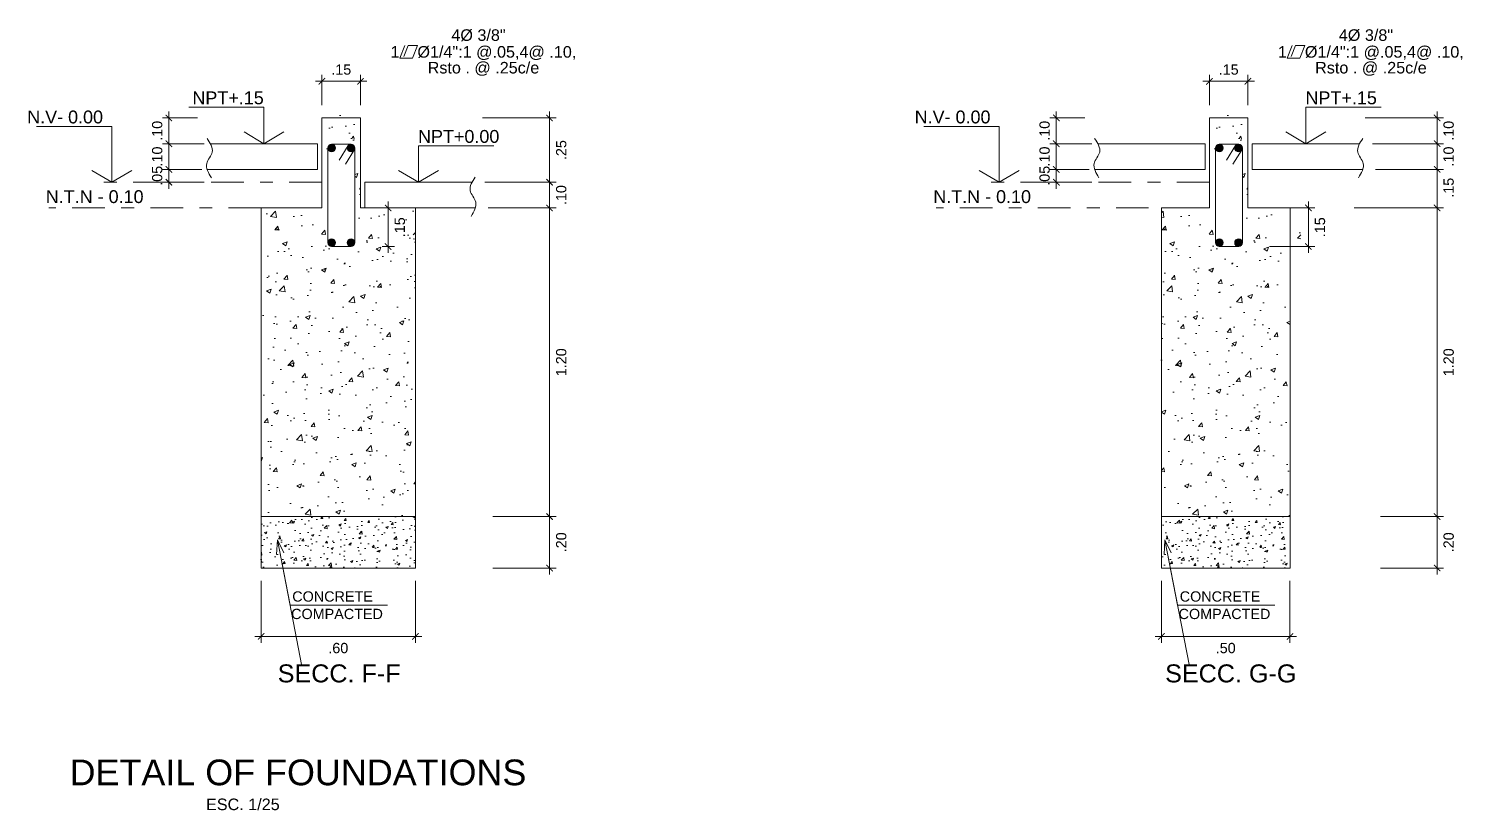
# Model space of a CAD drawing. Header units: millimetres. Extents: x -59 to 123, y 54 to 155.
# Drawn here: x 6.66 to 17.82, y 69.97 to 76.05 of the extents above; entities that cross this region are included whole.
import ezdxf

# ---------------------------------------------------------------- set-up
doc = ezdxf.new("R2010")
doc.units = ezdxf.units.MM
for name, pattern in [('ACAD_ISO02W100', [15, 12, -3]), ('CONTINUA', [0]), ('DASHDOT', [25.4, 12.7, -6.35, 0, -6.35])]:
    doc.linetypes.add(name, pattern=pattern)
doc.layers.get('0').update_dxf_attribs({"lineweight": 9})
doc.layers.get('Defpoints').update_dxf_attribs({"lineweight": 0})
for name, color, linetype, lineweight in [('.pluma1', 7, 'Continuous', 9), ('ACERO', 150, 'CONTINUA', 40), ('COTA', 4, 'Continuous', 9), ('pluma2', 4, 'Continuous', 20), ('proyecciones', 162, 'ACAD_ISO02W100', 9), ('textura', 253, 'Continuous', 0)]:
    doc.layers.add(name, color=color, linetype=linetype, lineweight=lineweight)
doc.layers.add('TEXTO', color=2, linetype='Continuous')
doc.styles.add('LUIS', font='arial.ttf')
doc.dimstyles.new('luis', dxfattribs={"dimtxt": 0.08, "dimasz": 0.05, "dimexe": 0.05, "dimexo": 0.1, "dimgap": 0.05, "dimtad": 2, "dimzin": 4, "dimdsep": 46, "dimtxsty": 'LUIS', "dimblk": 'ARCHTICK', "dimcen": 2, "dimdle": 0.05, "dimclrd": 256, "dimclre": 256, "dimclrt": 56, "dimaunit": 1, "dimadec": 0, "dimazin": 0, "dimtfac": 1, "dimtix": 1, "dimtmove": 0, "dimatfit": 3, "dimfxl": 1, "dimlwd": -1, "dimlwe": -1, "dimarcsym": 0})

# ---------------------------------------------------------------- blocks, each defined once
blk = doc.blocks.new('_ArchTick')
at = {"color": 0, "linetype": 'ByBlock', "const_width": 0.15}
blk.add_lwpolyline([(-0.5, -0.5), (0.5, 0.5)], dxfattribs=at)
blk = doc.blocks.new('*D624')
at = {"layer": 'COTA', "transparency": 16777216}
for p, q in [((8.474, 71.756), (8.474, 71.274)), ((9.674, 71.756), (9.674, 71.274)), ((8.424, 71.324), (9.724, 71.324))]:
    blk.add_line(p, q, dxfattribs=at)
at = {"layer": 'Defpoints', "color": 0, "transparency": 16777216}
for p in [(8.474, 71.856), (9.674, 71.856), (9.674, 71.324)]:
    blk.add_point(p, dxfattribs=at)
at = {"layer": 'COTA', "transparency": 16777216, "xscale": 0.05, "yscale": 0.05, "zscale": 0.05, "rotation": 180}
blk.add_blockref('_ArchTick', (8.474, 71.324), dxfattribs=at)
at = {"layer": 'COTA', "transparency": 16777216, "xscale": 0.05, "yscale": 0.05, "zscale": 0.05}
blk.add_blockref('_ArchTick', (9.674, 71.324), dxfattribs=at)
at = {"layer": 'COTA', "color": 56, "lineweight": 5, "transparency": 16777216, "insert": (9.074, 71.233), "char_height": 0.08, "attachment_point": 5, "style": 'LUIS'}
blk.add_mtext('.60', dxfattribs=at)
blk = doc.blocks.new('*D625')
at = {"layer": 'COTA', "transparency": 16777216}
for p, q in [((8.897, 75.641), (9.297, 75.641)), ((8.947, 75.456), (8.947, 75.691)), ((9.247, 75.456), (9.247, 75.691))]:
    blk.add_line(p, q, dxfattribs=at)
at = {"layer": 'Defpoints', "color": 0, "transparency": 16777216}
for p in [(9.247, 75.641), (8.947, 75.356), (9.247, 75.356)]:
    blk.add_point(p, dxfattribs=at)
at = {"layer": 'COTA', "transparency": 16777216, "xscale": 0.05, "yscale": 0.05, "zscale": 0.05, "rotation": 180}
blk.add_blockref('_ArchTick', (8.947, 75.641), dxfattribs=at)
at = {"layer": 'COTA', "transparency": 16777216, "xscale": 0.05, "yscale": 0.05, "zscale": 0.05}
blk.add_blockref('_ArchTick', (9.247, 75.641), dxfattribs=at)
at = {"layer": 'COTA', "color": 56, "lineweight": 5, "transparency": 16777216, "insert": (9.097, 75.732), "char_height": 0.08, "attachment_point": 5, "style": 'LUIS'}
blk.add_mtext('.15', dxfattribs=at)
blk = doc.blocks.new('*D626')
at = {"layer": 'COTA', "transparency": 16777216}
for p, q in [((10.315, 74.856), (10.768, 74.856)), ((10.718, 74.856), (10.718, 74.906)), ((10.718, 74.856), (10.718, 74.656)), ((10.24, 74.656), (10.768, 74.656)), ((10.718, 74.656), (10.718, 74.606))]:
    blk.add_line(p, q, dxfattribs=at)
at = {"layer": 'Defpoints', "color": 0, "transparency": 16777216}
for p in [(10.215, 74.856), (10.14, 74.656), (10.718, 74.656)]:
    blk.add_point(p, dxfattribs=at)
at = {"layer": 'COTA', "transparency": 16777216, "xscale": 0.05, "yscale": 0.05, "zscale": 0.05}
for p, rotation in [((10.718, 74.856), 270), ((10.718, 74.656), 90)]:
    blk.add_blockref('_ArchTick', p, dxfattribs=dict(at, rotation=rotation))
at = {"layer": 'COTA', "color": 56, "lineweight": 5, "transparency": 16777216, "insert": (10.809, 74.756), "char_height": 0.08, "attachment_point": 5, "rotation": 90, "style": 'LUIS'}
blk.add_mtext('.10', dxfattribs=at)
blk = doc.blocks.new('*D627')
at = {"layer": 'COTA', "transparency": 16777216}
for p, q in [((10.277, 74.656), (10.768, 74.656)), ((10.718, 74.706), (10.718, 72.206)), ((10.377, 72.256), (10.768, 72.256))]:
    blk.add_line(p, q, dxfattribs=at)
at = {"layer": 'Defpoints', "color": 0, "transparency": 16777216}
for p in [(10.177, 74.656), (10.277, 72.256), (10.718, 72.256)]:
    blk.add_point(p, dxfattribs=at)
at = {"layer": 'COTA', "transparency": 16777216, "xscale": 0.05, "yscale": 0.05, "zscale": 0.05}
for p, rotation in [((10.718, 74.656), 90), ((10.718, 72.256), 270)]:
    blk.add_blockref('_ArchTick', p, dxfattribs=dict(at, rotation=rotation))
at = {"layer": 'COTA', "color": 56, "lineweight": 5, "transparency": 16777216, "insert": (10.809, 73.456), "char_height": 0.08, "attachment_point": 5, "rotation": 90, "style": 'LUIS'}
blk.add_mtext('1.20', dxfattribs=at)
blk = doc.blocks.new('*D628')
at = {"layer": 'COTA', "transparency": 16777216}
for p, q in [((10.718, 72.306), (10.718, 71.806)), ((10.277, 72.256), (10.768, 72.256)), ((10.277, 71.856), (10.768, 71.856))]:
    blk.add_line(p, q, dxfattribs=at)
at = {"layer": 'Defpoints', "color": 0, "transparency": 16777216}
for p in [(10.177, 72.256), (10.177, 71.856), (10.718, 71.856)]:
    blk.add_point(p, dxfattribs=at)
at = {"layer": 'COTA', "transparency": 16777216, "xscale": 0.05, "yscale": 0.05, "zscale": 0.05}
for p, rotation in [((10.718, 72.256), 90), ((10.718, 71.856), 270)]:
    blk.add_blockref('_ArchTick', p, dxfattribs=dict(at, rotation=rotation))
at = {"layer": 'COTA', "color": 56, "lineweight": 5, "transparency": 16777216, "insert": (10.809, 72.056), "char_height": 0.08, "attachment_point": 5, "rotation": 90, "style": 'LUIS'}
blk.add_mtext('.20', dxfattribs=at)
blk = doc.blocks.new('*D629')
at = {"layer": 'COTA', "transparency": 16777216}
for p, q in [((9.462, 74.706), (9.462, 74.306)), ((9.506, 74.656), (9.512, 74.656)), ((9.416, 74.356), (9.512, 74.356))]:
    blk.add_line(p, q, dxfattribs=at)
at = {"layer": 'Defpoints', "color": 0, "transparency": 16777216}
for p in [(9.406, 74.656), (9.316, 74.356), (9.462, 74.356)]:
    blk.add_point(p, dxfattribs=at)
at = {"layer": 'COTA', "transparency": 16777216, "xscale": 0.05, "yscale": 0.05, "zscale": 0.05}
for p, rotation in [((9.462, 74.656), 90), ((9.462, 74.356), 270)]:
    blk.add_blockref('_ArchTick', p, dxfattribs=dict(at, rotation=rotation))
at = {"layer": 'COTA', "color": 56, "lineweight": 5, "transparency": 16777216, "insert": (9.553, 74.506), "char_height": 0.08, "attachment_point": 5, "rotation": 90, "style": 'LUIS'}
blk.add_mtext('.15', dxfattribs=at)
blk = doc.blocks.new('*D630')
at = {"layer": 'COTA', "transparency": 16777216}
for p, q in [((7.756, 74.956), (7.756, 75.006)), ((8.011, 74.956), (7.706, 74.956)), ((8.031, 74.856), (7.706, 74.856)), ((7.756, 74.956), (7.756, 74.856)), ((7.756, 74.856), (7.756, 74.806))]:
    blk.add_line(p, q, dxfattribs=at)
at = {"layer": 'Defpoints', "color": 0, "transparency": 16777216}
for p in [(7.756, 74.856), (8.111, 74.956), (8.131, 74.856)]:
    blk.add_point(p, dxfattribs=at)
at = {"layer": 'COTA', "transparency": 16777216, "xscale": 0.05, "yscale": 0.05, "zscale": 0.05}
for p, rotation in [((7.756, 74.956), 270), ((7.756, 74.856), 90)]:
    blk.add_blockref('_ArchTick', p, dxfattribs=dict(at, rotation=rotation))
at = {"layer": 'COTA', "color": 56, "lineweight": 5, "transparency": 16777216, "insert": (7.665, 74.906), "char_height": 0.08, "attachment_point": 5, "rotation": 90, "style": 'LUIS'}
blk.add_mtext('.05', dxfattribs=at)
blk = doc.blocks.new('*D631')
at = {"layer": 'COTA', "transparency": 16777216}
for p, q in [((10.196, 75.356), (10.768, 75.356)), ((10.718, 74.806), (10.718, 75.406)), ((10.215, 74.856), (10.768, 74.856))]:
    blk.add_line(p, q, dxfattribs=at)
at = {"layer": 'Defpoints', "color": 0, "transparency": 16777216}
for p in [(10.096, 75.356), (10.718, 75.356), (10.115, 74.856)]:
    blk.add_point(p, dxfattribs=at)
at = {"layer": 'COTA', "transparency": 16777216, "xscale": 0.05, "yscale": 0.05, "zscale": 0.05}
for p, rotation in [((10.718, 75.356), 90), ((10.718, 74.856), 270)]:
    blk.add_blockref('_ArchTick', p, dxfattribs=dict(at, rotation=rotation))
at = {"layer": 'COTA', "color": 56, "lineweight": 5, "transparency": 16777216, "insert": (10.809, 75.106), "char_height": 0.08, "attachment_point": 5, "rotation": 90, "style": 'LUIS'}
blk.add_mtext('.25', dxfattribs=at)
blk = doc.blocks.new('*D632')
at = {"layer": 'COTA', "transparency": 16777216}
for p, q in [((7.756, 75.156), (7.756, 75.206)), ((8.031, 75.156), (7.706, 75.156)), ((7.756, 74.956), (7.756, 75.156)), ((8.011, 74.956), (7.706, 74.956)), ((7.756, 74.956), (7.756, 74.906))]:
    blk.add_line(p, q, dxfattribs=at)
at = {"layer": 'Defpoints', "color": 0, "transparency": 16777216}
for p in [(7.756, 75.156), (8.131, 75.156), (8.111, 74.956)]:
    blk.add_point(p, dxfattribs=at)
at = {"layer": 'COTA', "transparency": 16777216, "xscale": 0.05, "yscale": 0.05, "zscale": 0.05}
for p, rotation in [((7.756, 75.156), 270), ((7.756, 74.956), 90)]:
    blk.add_blockref('_ArchTick', p, dxfattribs=dict(at, rotation=rotation))
at = {"layer": 'COTA', "color": 56, "lineweight": 5, "transparency": 16777216, "insert": (7.665, 75.056), "char_height": 0.08, "attachment_point": 5, "rotation": 90, "style": 'LUIS'}
blk.add_mtext('.10', dxfattribs=at)
blk = doc.blocks.new('*D633')
at = {"layer": 'COTA', "transparency": 16777216}
for p, q in [((7.978, 75.356), (7.706, 75.356)), ((7.756, 75.356), (7.756, 75.406)), ((7.756, 75.356), (7.756, 75.156)), ((8.031, 75.156), (7.706, 75.156)), ((7.756, 75.156), (7.756, 75.106))]:
    blk.add_line(p, q, dxfattribs=at)
at = {"layer": 'Defpoints', "color": 0, "transparency": 16777216}
for p in [(8.078, 75.356), (7.756, 75.156), (8.131, 75.156)]:
    blk.add_point(p, dxfattribs=at)
at = {"layer": 'COTA', "transparency": 16777216, "xscale": 0.05, "yscale": 0.05, "zscale": 0.05}
for p, rotation in [((7.756, 75.356), 270), ((7.756, 75.156), 90)]:
    blk.add_blockref('_ArchTick', p, dxfattribs=dict(at, rotation=rotation))
at = {"layer": 'COTA', "color": 56, "lineweight": 5, "transparency": 16777216, "insert": (7.665, 75.256), "char_height": 0.08, "attachment_point": 5, "rotation": 90, "style": 'LUIS'}
blk.add_mtext('.10', dxfattribs=at)
blk = doc.blocks.new('*D634')
at = {"layer": 'COTA', "transparency": 16777216}
for p, q in [((15.479, 71.756), (15.479, 71.274)), ((16.479, 71.756), (16.479, 71.274)), ((15.429, 71.324), (16.529, 71.324))]:
    blk.add_line(p, q, dxfattribs=at)
at = {"layer": 'Defpoints', "color": 0, "transparency": 16777216}
for p in [(15.479, 71.856), (16.479, 71.856), (16.479, 71.324)]:
    blk.add_point(p, dxfattribs=at)
at = {"layer": 'COTA', "transparency": 16777216, "xscale": 0.05, "yscale": 0.05, "zscale": 0.05, "rotation": 180}
blk.add_blockref('_ArchTick', (15.479, 71.324), dxfattribs=at)
at = {"layer": 'COTA', "transparency": 16777216, "xscale": 0.05, "yscale": 0.05, "zscale": 0.05}
blk.add_blockref('_ArchTick', (16.479, 71.324), dxfattribs=at)
at = {"layer": 'COTA', "color": 56, "lineweight": 5, "transparency": 16777216, "insert": (15.979, 71.233), "char_height": 0.08, "attachment_point": 5, "style": 'LUIS'}
blk.add_mtext('.50', dxfattribs=at)
blk = doc.blocks.new('*D635')
at = {"layer": 'COTA', "transparency": 16777216}
for p, q in [((15.802, 75.641), (16.202, 75.641)), ((15.852, 75.456), (15.852, 75.691)), ((16.152, 75.456), (16.152, 75.691))]:
    blk.add_line(p, q, dxfattribs=at)
at = {"layer": 'Defpoints', "color": 0, "transparency": 16777216}
for p in [(16.152, 75.641), (15.852, 75.356), (16.152, 75.356)]:
    blk.add_point(p, dxfattribs=at)
at = {"layer": 'COTA', "transparency": 16777216, "xscale": 0.05, "yscale": 0.05, "zscale": 0.05, "rotation": 180}
blk.add_blockref('_ArchTick', (15.852, 75.641), dxfattribs=at)
at = {"layer": 'COTA', "transparency": 16777216, "xscale": 0.05, "yscale": 0.05, "zscale": 0.05}
blk.add_blockref('_ArchTick', (16.152, 75.641), dxfattribs=at)
at = {"layer": 'COTA', "color": 56, "lineweight": 5, "transparency": 16777216, "insert": (16.002, 75.732), "char_height": 0.08, "attachment_point": 5, "style": 'LUIS'}
blk.add_mtext('.15', dxfattribs=at)
blk = doc.blocks.new('*D636')
at = {"layer": 'COTA', "transparency": 16777216}
for p, q in [((17.624, 74.606), (17.624, 75.006)), ((17.245, 74.956), (17.674, 74.956)), ((16.979, 74.656), (17.674, 74.656))]:
    blk.add_line(p, q, dxfattribs=at)
at = {"layer": 'Defpoints', "color": 0, "transparency": 16777216}
for p in [(17.145, 74.956), (17.624, 74.956), (16.879, 74.656)]:
    blk.add_point(p, dxfattribs=at)
at = {"layer": 'COTA', "transparency": 16777216, "xscale": 0.05, "yscale": 0.05, "zscale": 0.05}
for p, rotation in [((17.624, 74.956), 90), ((17.624, 74.656), 270)]:
    blk.add_blockref('_ArchTick', p, dxfattribs=dict(at, rotation=rotation))
at = {"layer": 'COTA', "color": 56, "lineweight": 5, "transparency": 16777216, "insert": (17.714, 74.813), "char_height": 0.08, "attachment_point": 5, "rotation": 90, "style": 'LUIS'}
blk.add_mtext('.15', dxfattribs=at)
blk = doc.blocks.new('*D637')
at = {"layer": 'COTA', "transparency": 16777216}
for p, q in [((17.624, 75.156), (17.624, 75.206)), ((17.221, 75.156), (17.674, 75.156)), ((17.624, 75.156), (17.624, 74.956)), ((17.145, 74.956), (17.674, 74.956)), ((17.624, 74.956), (17.624, 74.906))]:
    blk.add_line(p, q, dxfattribs=at)
at = {"layer": 'Defpoints', "color": 0, "transparency": 16777216}
for p in [(17.121, 75.156), (17.045, 74.956), (17.624, 74.956)]:
    blk.add_point(p, dxfattribs=at)
at = {"layer": 'COTA', "transparency": 16777216, "xscale": 0.05, "yscale": 0.05, "zscale": 0.05}
for p, rotation in [((17.624, 75.156), 270), ((17.624, 74.956), 90)]:
    blk.add_blockref('_ArchTick', p, dxfattribs=dict(at, rotation=rotation))
at = {"layer": 'COTA', "color": 56, "lineweight": 5, "transparency": 16777216, "insert": (17.714, 75.056), "char_height": 0.08, "attachment_point": 5, "rotation": 90, "style": 'LUIS'}
blk.add_mtext('.10', dxfattribs=at)
blk = doc.blocks.new('*D638')
at = {"layer": 'COTA', "transparency": 16777216}
for p, q in [((17.183, 74.656), (17.674, 74.656)), ((17.624, 74.706), (17.624, 72.206)), ((17.283, 72.256), (17.674, 72.256))]:
    blk.add_line(p, q, dxfattribs=at)
at = {"layer": 'Defpoints', "color": 0, "transparency": 16777216}
for p in [(17.083, 74.656), (17.183, 72.256), (17.624, 72.256)]:
    blk.add_point(p, dxfattribs=at)
at = {"layer": 'COTA', "transparency": 16777216, "xscale": 0.05, "yscale": 0.05, "zscale": 0.05}
for p, rotation in [((17.624, 74.656), 90), ((17.624, 72.256), 270)]:
    blk.add_blockref('_ArchTick', p, dxfattribs=dict(at, rotation=rotation))
at = {"layer": 'COTA', "color": 56, "lineweight": 5, "transparency": 16777216, "insert": (17.714, 73.456), "char_height": 0.08, "attachment_point": 5, "rotation": 90, "style": 'LUIS'}
blk.add_mtext('1.20', dxfattribs=at)
blk = doc.blocks.new('*D639')
at = {"layer": 'COTA', "transparency": 16777216}
for p, q in [((17.624, 72.306), (17.624, 71.806)), ((17.183, 72.256), (17.674, 72.256)), ((17.183, 71.856), (17.674, 71.856))]:
    blk.add_line(p, q, dxfattribs=at)
at = {"layer": 'Defpoints', "color": 0, "transparency": 16777216}
for p in [(17.083, 72.256), (17.083, 71.856), (17.624, 71.856)]:
    blk.add_point(p, dxfattribs=at)
at = {"layer": 'COTA', "transparency": 16777216, "xscale": 0.05, "yscale": 0.05, "zscale": 0.05}
for p, rotation in [((17.624, 72.256), 90), ((17.624, 71.856), 270)]:
    blk.add_blockref('_ArchTick', p, dxfattribs=dict(at, rotation=rotation))
at = {"layer": 'COTA', "color": 56, "lineweight": 5, "transparency": 16777216, "insert": (17.714, 72.056), "char_height": 0.08, "attachment_point": 5, "rotation": 90, "style": 'LUIS'}
blk.add_mtext('.20', dxfattribs=at)
blk = doc.blocks.new('*D640')
at = {"layer": 'COTA', "transparency": 16777216}
for p, q in [((16.411, 74.656), (16.672, 74.656)), ((16.622, 74.706), (16.622, 74.306)), ((16.321, 74.356), (16.672, 74.356))]:
    blk.add_line(p, q, dxfattribs=at)
at = {"layer": 'Defpoints', "color": 0, "transparency": 16777216}
for p in [(16.311, 74.656), (16.221, 74.356), (16.622, 74.356)]:
    blk.add_point(p, dxfattribs=at)
at = {"layer": 'COTA', "transparency": 16777216, "xscale": 0.05, "yscale": 0.05, "zscale": 0.05}
for p, rotation in [((16.622, 74.656), 90), ((16.622, 74.356), 270)]:
    blk.add_blockref('_ArchTick', p, dxfattribs=dict(at, rotation=rotation))
at = {"layer": 'COTA', "color": 56, "lineweight": 5, "transparency": 16777216, "insert": (16.713, 74.506), "char_height": 0.08, "attachment_point": 5, "rotation": 90, "style": 'LUIS'}
blk.add_mtext('.15', dxfattribs=at)
blk = doc.blocks.new('*D641')
at = {"layer": 'COTA', "transparency": 16777216}
for p, q in [((14.661, 74.956), (14.661, 75.006)), ((14.916, 74.956), (14.611, 74.956)), ((14.937, 74.856), (14.611, 74.856)), ((14.661, 74.956), (14.661, 74.856)), ((14.661, 74.856), (14.661, 74.806))]:
    blk.add_line(p, q, dxfattribs=at)
at = {"layer": 'Defpoints', "color": 0, "transparency": 16777216}
for p in [(14.661, 74.856), (15.016, 74.956), (15.037, 74.856)]:
    blk.add_point(p, dxfattribs=at)
at = {"layer": 'COTA', "transparency": 16777216, "xscale": 0.05, "yscale": 0.05, "zscale": 0.05}
for p, rotation in [((14.661, 74.956), 270), ((14.661, 74.856), 90)]:
    blk.add_blockref('_ArchTick', p, dxfattribs=dict(at, rotation=rotation))
at = {"layer": 'COTA', "color": 56, "lineweight": 5, "transparency": 16777216, "insert": (14.57, 74.906), "char_height": 0.08, "attachment_point": 5, "rotation": 90, "style": 'LUIS'}
blk.add_mtext('.05', dxfattribs=at)
blk = doc.blocks.new('*D642')
at = {"layer": 'COTA', "transparency": 16777216}
for p, q in [((17.063, 75.356), (17.674, 75.356)), ((17.624, 75.356), (17.624, 75.406)), ((17.624, 75.156), (17.624, 75.356)), ((17.121, 75.156), (17.674, 75.156)), ((17.624, 75.156), (17.624, 75.106))]:
    blk.add_line(p, q, dxfattribs=at)
at = {"layer": 'Defpoints', "color": 0, "transparency": 16777216}
for p in [(16.963, 75.356), (17.624, 75.356), (17.021, 75.156)]:
    blk.add_point(p, dxfattribs=at)
at = {"layer": 'COTA', "transparency": 16777216, "xscale": 0.05, "yscale": 0.05, "zscale": 0.05}
for p, rotation in [((17.624, 75.356), 270), ((17.624, 75.156), 90)]:
    blk.add_blockref('_ArchTick', p, dxfattribs=dict(at, rotation=rotation))
at = {"layer": 'COTA', "color": 56, "lineweight": 5, "transparency": 16777216, "insert": (17.714, 75.256), "char_height": 0.08, "attachment_point": 5, "rotation": 90, "style": 'LUIS'}
blk.add_mtext('.10', dxfattribs=at)
blk = doc.blocks.new('*D643')
at = {"layer": 'COTA', "transparency": 16777216}
for p, q in [((14.661, 75.156), (14.661, 75.206)), ((14.937, 75.156), (14.611, 75.156)), ((14.661, 74.956), (14.661, 75.156)), ((14.916, 74.956), (14.611, 74.956)), ((14.661, 74.956), (14.661, 74.906))]:
    blk.add_line(p, q, dxfattribs=at)
at = {"layer": 'Defpoints', "color": 0, "transparency": 16777216}
for p in [(14.661, 75.156), (15.037, 75.156), (15.016, 74.956)]:
    blk.add_point(p, dxfattribs=at)
at = {"layer": 'COTA', "transparency": 16777216, "xscale": 0.05, "yscale": 0.05, "zscale": 0.05}
for p, rotation in [((14.661, 75.156), 270), ((14.661, 74.956), 90)]:
    blk.add_blockref('_ArchTick', p, dxfattribs=dict(at, rotation=rotation))
at = {"layer": 'COTA', "color": 56, "lineweight": 5, "transparency": 16777216, "insert": (14.57, 75.056), "char_height": 0.08, "attachment_point": 5, "rotation": 90, "style": 'LUIS'}
blk.add_mtext('.10', dxfattribs=at)
blk = doc.blocks.new('*D644')
at = {"layer": 'COTA', "transparency": 16777216}
for p, q in [((14.883, 75.356), (14.611, 75.356)), ((14.661, 75.356), (14.661, 75.406)), ((14.661, 75.356), (14.661, 75.156)), ((14.937, 75.156), (14.611, 75.156)), ((14.661, 75.156), (14.661, 75.106))]:
    blk.add_line(p, q, dxfattribs=at)
at = {"layer": 'Defpoints', "color": 0, "transparency": 16777216}
for p in [(14.983, 75.356), (14.661, 75.156), (15.037, 75.156)]:
    blk.add_point(p, dxfattribs=at)
at = {"layer": 'COTA', "transparency": 16777216, "xscale": 0.05, "yscale": 0.05, "zscale": 0.05}
for p, rotation in [((14.661, 75.356), 270), ((14.661, 75.156), 90)]:
    blk.add_blockref('_ArchTick', p, dxfattribs=dict(at, rotation=rotation))
at = {"layer": 'COTA', "color": 56, "lineweight": 5, "transparency": 16777216, "insert": (14.57, 75.256), "char_height": 0.08, "attachment_point": 5, "rotation": 90, "style": 'LUIS'}
blk.add_mtext('.10', dxfattribs=at)

msp = doc.modelspace()

# ---------------------------------------------------------------- hatches: boundary and pattern name
at = {"layer": 'ACERO', "lineweight": 5}
for points in [[(9.0231, 75.1523, 1), (9.0231, 75.0923, 1)], [(9.0231, 75.1523, 1), (9.0231, 75.0923, 1)], [(9.0231, 75.1523, 1), (9.0231, 75.0923, 1)], [(9.1732, 75.1523, -1), (9.1732, 75.0923, -1)], [(9.1732, 75.1523, -1), (9.1732, 75.0923, -1)], [(9.1732, 75.1523, -1), (9.1732, 75.0923, -1)], [(15.9285, 75.1523, 1), (15.9285, 75.0923, 1)], [(15.9285, 75.1523, 1), (15.9285, 75.0923, 1)], [(15.9285, 75.1523, 1), (15.9285, 75.0923, 1)], [(16.0787, 75.1523, -1), (16.0787, 75.0923, -1)], [(16.0787, 75.1523, -1), (16.0787, 75.0923, -1)], [(16.0787, 75.1523, -1), (16.0787, 75.0923, -1)], [(9.0231, 74.3558, -1), (9.0231, 74.4158, -1)], [(9.0231, 74.3558, -1), (9.0231, 74.4158, -1)], [(9.0231, 74.3558, -1), (9.0231, 74.4158, -1)], [(9.1732, 74.3558, 1), (9.1732, 74.4158, 1)], [(9.1732, 74.3558, 1), (9.1732, 74.4158, 1)], [(9.1732, 74.3558, 1), (9.1732, 74.4158, 1)], [(15.9285, 74.3558, -1), (15.9285, 74.4158, -1)], [(15.9285, 74.3558, -1), (15.9285, 74.4158, -1)], [(15.9285, 74.3558, -1), (15.9285, 74.4158, -1)], [(16.0787, 74.3558, 1), (16.0787, 74.4158, 1)], [(16.0787, 74.3558, 1), (16.0787, 74.4158, 1)], [(16.0787, 74.3558, 1), (16.0787, 74.4158, 1)]]:
    msp.add_hatch(color=256, dxfattribs=at).paths.add_polyline_path(points)
at = {"layer": 'textura', "linetype": 'Continuous', "lineweight": 5, "ltscale": 0.6}
h = msp.add_hatch(dxfattribs=at)
h.set_pattern_fill('AR-CONC', color=256, scale=0.002, style=0)
h.set_pattern_definition([(50, (8.27395, 72.25585), (0.36437, -0.031878), [0.0381, -0.4191]), (355, (8.27395, 72.25585), (-0.070486, 0.382113), [0.03048, -0.33528]), (100.451, (8.3043, 72.2532), (0.293885, 0.350233), [0.03238, -0.35618]), (46.184, (8.27395, 72.35745), (0.54216, -0.084085), [0.05715, -0.62865]), (96.636, (8.31913, 72.35044), (0.47481, 0.49485), [0.04857, -0.53427]), (351.184, (8.27395, 72.35745), (0.47481, 0.49485), [0.04572, -0.50292]), (21, (8.32475, 72.33205), (0.30323, -0.20453), [0.0381, -0.4191]), (326, (8.32475, 72.33205), (0.123604, 0.368376), [0.03048, -0.33528]), (71.451, (8.35002, 72.315), (0.426833, 0.163846), [0.03238, -0.35618]), (37.5, (8.27395, 72.25585), (0.006177, 0.16911), [0, -0.331216, 0, -0.34036, 0, -0.33655]), (7.5, (8.27395, 72.25585), (0.133639, 0.200361), [0, -0.194056, 0, -0.323596, 0, -0.12827]), (327.5, (8.16067, 72.25585), (0.271181, -0.0114575), [0, -0.127, 0, -0.39624, 0, -0.52578]), (317.5, (8.10987, 72.25585), (0.296258, 0.050853), [0, -0.1651, 0, -0.263144, 0, -0.37338])])
h.paths.add_polyline_path([(9.674, 74.6558), (9.2467, 74.6558), (9.2467, 75.4058), (8.9467, 75.4058), (8.9467, 74.6558), (8.474, 74.6558), (8.474, 72.2558), (9.674, 72.2558)])
edge = h.paths.add_edge_path(flags=16)
edge.add_line((9.1717, 74.3558), (9.0245, 74.3558))
edge.add_arc((9.0231, 74.3858), 0.03, 180, 272.77319, ccw=False)
edge.add_line((8.9931, 74.3858), (8.9931, 75.1723))
edge.add_arc((9.0231, 75.1723), 0.03, 87.22681, 180, ccw=False)
edge.add_line((9.0245, 75.2022), (9.1717, 75.2022))
edge.add_arc((9.1732, 75.1723), 0.03, 0, 92.77319, ccw=False)
edge.add_line((9.2032, 75.1723), (9.2032, 74.3858))
edge.add_arc((9.1732, 74.3858), 0.03, -92.77319, 0, ccw=False)
h.paths.add_polyline_path([(9.6319, 74.4155), (9.6319, 74.5962), (9.6571, 74.5962), (9.6571, 74.4155)], flags=16)
h = msp.add_hatch(dxfattribs=at)
h.set_pattern_fill('AR-CONC', color=256, scale=0.002, style=0)
h.set_pattern_definition([(50, (15.1794, 72.25585), (0.36437, -0.031878), [0.0381, -0.4191]), (355, (15.1794, 72.25585), (-0.070486, 0.382113), [0.03048, -0.33528]), (100.451, (15.20977, 72.2532), (0.293885, 0.350233), [0.03238, -0.35618]), (46.184, (15.1794, 72.35745), (0.54216, -0.084085), [0.05715, -0.62865]), (96.636, (15.2246, 72.35044), (0.47481, 0.49485), [0.04857, -0.53427]), (351.184, (15.1794, 72.35745), (0.47481, 0.49485), [0.04572, -0.50292]), (21, (15.2302, 72.33205), (0.30323, -0.20453), [0.0381, -0.4191]), (326, (15.2302, 72.33205), (0.123604, 0.368376), [0.03048, -0.33528]), (71.451, (15.25547, 72.315), (0.426833, 0.163846), [0.03238, -0.35618]), (37.5, (15.1794, 72.25585), (0.006177, 0.16911), [0, -0.331216, 0, -0.34036, 0, -0.33655]), (7.5, (15.1794, 72.25585), (0.133639, 0.200361), [0, -0.194056, 0, -0.323596, 0, -0.12827]), (327.5, (15.06612, 72.25585), (0.271181, -0.0114575), [0, -0.127, 0, -0.39624, 0, -0.52578]), (317.5, (15.01532, 72.25585), (0.296258, 0.050853), [0, -0.1651, 0, -0.263144, 0, -0.37338])])
h.paths.add_polyline_path([(16.4794, 74.6558), (16.1521, 74.6558), (16.1521, 75.4058), (15.8521, 75.4058), (15.8521, 74.6558), (15.4794, 74.6558), (15.4794, 72.2558), (16.4794, 72.2558)])
edge = h.paths.add_edge_path(flags=16)
edge.add_line((16.0772, 74.3558), (15.93, 74.3558))
edge.add_arc((15.9285, 74.3858), 0.03, 180, 272.77319, ccw=False)
edge.add_line((15.8985, 74.3858), (15.8985, 75.1723))
edge.add_arc((15.9285, 75.1723), 0.03, 87.22681, 180, ccw=False)
edge.add_line((15.93, 75.2022), (16.0772, 75.2022))
edge.add_arc((16.0787, 75.1723), 0.03, 0, 92.77319, ccw=False)
edge.add_line((16.1087, 75.1723), (16.1087, 74.3858))
edge.add_arc((16.0787, 74.3858), 0.03, -92.77319, 0, ccw=False)
h.paths.add_polyline_path([(16.5374, 74.4155), (16.5374, 74.5962), (16.5626, 74.5962), (16.5626, 74.4155)])
at = {"layer": 'textura', "linetype": 'Continuous', "lineweight": 5, "ltscale": 0.01}
h = msp.add_hatch(dxfattribs=at)
h.set_pattern_fill('AR-CONC', color=256, scale=0.001, style=0)
h.set_pattern_definition([(50, (27.10523, 85.50257), (0.1821847, -0.0159391), [0.01905, -0.20955]), (355, (27.10523, 85.50257), (-0.0352428, 0.1910566), [0.01524, -0.16764]), (100.451, (27.1204, 85.50124), (0.1469425, 0.1751167), [0.01619, -0.17809]), (46.1842, (27.10523, 85.55337), (0.271079, -0.0420423), [0.028575, -0.314325]), (96.6356, (27.12782, 85.54987), (0.2374042, 0.2474256), [0.024285, -0.267135]), (351.184, (27.10523, 85.55337), (0.2374046, 0.247425), [0.02286, -0.25146]), (21, (27.13063, 85.54067), (0.1516149, -0.1022655), [0.01905, -0.20955]), (326, (27.13063, 85.54067), (0.061802, 0.184188), [0.01524, -0.16764]), (71.4514, (27.14326, 85.53215), (0.2134165, 0.0819229), [0.01619, -0.17809]), (37.5, (27.105226, 85.50257), (0.0030886, 0.08455504), [0, -0.165608, 0, -0.17018, 0, -0.168275]), (7.5, (27.10523, 85.50257), (0.06681966, 0.10018057), [0, -0.097028, 0, -0.161798, 0, -0.064135]), (327.5, (27.048584, 85.50257), (0.1355906, -0.00572874), [0, -0.0635, 0, -0.19812, 0, -0.26289]), (317.5, (27.02318, 85.50257), (0.1481292, 0.0254265), [0, -0.08255, 0, -0.131572, 0, -0.18669])])
h.paths.add_polyline_path([(9.674, 71.8558), (9.674, 72.2558), (8.374, 72.2558), (8.474, 72.2558), (8.474, 71.8558)])
h = msp.add_hatch(dxfattribs=at)
h.set_pattern_fill('AR-CONC', color=256, scale=0.001, style=0)
h.set_pattern_definition([(50, (34.01068, 85.50257), (0.1821847, -0.0159391), [0.01905, -0.20955]), (355, (34.01068, 85.50257), (-0.0352428, 0.1910566), [0.01524, -0.16764]), (100.451, (34.02586, 85.50124), (0.1469425, 0.1751167), [0.01619, -0.17809]), (46.1842, (34.01068, 85.55337), (0.271079, -0.0420423), [0.028575, -0.314325]), (96.6356, (34.03327, 85.54987), (0.2374042, 0.2474256), [0.024285, -0.267135]), (351.184, (34.01068, 85.55337), (0.2374046, 0.247425), [0.02286, -0.25146]), (21, (34.03608, 85.54067), (0.1516149, -0.1022655), [0.01905, -0.20955]), (326, (34.03608, 85.54067), (0.061802, 0.184188), [0.01524, -0.16764]), (71.4514, (34.04871, 85.53215), (0.2134165, 0.0819229), [0.01619, -0.17809]), (37.5, (34.01068, 85.50257), (0.0030886, 0.08455504), [0, -0.165608, 0, -0.17018, 0, -0.168275]), (7.5, (34.01068, 85.50257), (0.06681966, 0.10018057), [0, -0.097028, 0, -0.161798, 0, -0.064135]), (327.5, (33.954036, 85.50257), (0.1355906, -0.00572874), [0, -0.0635, 0, -0.19812, 0, -0.26289]), (317.5, (33.92864, 85.50257), (0.1481292, 0.0254265), [0, -0.08255, 0, -0.131572, 0, -0.18669])])
h.paths.add_polyline_path([(16.4794, 71.8558), (16.4794, 72.2558), (15.2794, 72.2558), (15.4794, 72.2558), (15.4794, 71.8558)])

# ---------------------------------------------------------------- linework, layer by layer
at = {"layer": '.pluma1', "lineweight": 5}
for points in [[(7.9102, 75.4388), (8.4957, 75.4388), (8.4957, 75.1558)], [(17.1886, 75.4388), (16.6031, 75.4388), (16.6031, 75.1558)], [(6.7255, 75.2902), (7.311, 75.2902), (7.311, 74.8558)], [(8.4957, 75.1558), (8.3403, 75.2473)], [(8.4957, 75.1558), (8.6511, 75.2473)], [(13.631, 75.2902), (14.2164, 75.2902), (14.2164, 74.8558)], [(16.6031, 75.1558), (16.4477, 75.2473)], [(16.6031, 75.1558), (16.7585, 75.2473)], [(10.2831, 75.1388), (9.6977, 75.1388), (9.6977, 74.8558)], [(7.311, 74.8558), (7.1556, 74.9473)], [(7.311, 74.8558), (7.4664, 74.9473)], [(9.6977, 74.8558), (9.5423, 74.9473)], [(9.6977, 74.8558), (9.8531, 74.9473)], [(14.2164, 74.8558), (14.0611, 74.9473)], [(14.2164, 74.8558), (14.3718, 74.9473)]]:
    msp.add_lwpolyline(points, dxfattribs=at)
at = {"layer": 'ACERO', "lineweight": 5}
for p, q in [((9.1505, 75.1412), (9.0804, 75.0275)), ((9.2007, 75.1102), (9.1302, 74.9959)), ((16.0559, 75.1412), (15.9859, 75.0275)), ((16.1062, 75.1102), (16.0357, 74.9959))]:
    msp.add_line(p, q, dxfattribs=at)
for points in [[(8.9931, 74.3858), (8.9931, 75.1223)], [(9.0216, 75.1522), (9.1747, 75.1522)], [(9.2032, 75.1223), (9.2032, 74.3858)], [(15.8985, 74.3858), (15.8985, 75.1223)], [(15.9271, 75.1522), (16.0801, 75.1522)], [(16.1087, 75.1223), (16.1087, 74.3858)], [(9.1747, 74.3558), (9.0216, 74.3558)], [(16.0801, 74.3558), (15.9271, 74.3558)]]:
    msp.add_lwpolyline(points, dxfattribs=at)
for centre in [(9.0231, 75.1223), (9.0231, 75.1223), (9.0231, 75.1223), (9.1732, 75.1223), (9.1732, 75.1223), (9.1732, 75.1223), (15.9285, 75.1223), (15.9285, 75.1223), (15.9285, 75.1223), (16.0787, 75.1223), (16.0787, 75.1223), (16.0787, 75.1223), (9.0231, 74.3858), (9.0231, 74.3858), (9.0231, 74.3858), (9.1732, 74.3858), (9.1732, 74.3858), (9.1732, 74.3858), (15.9285, 74.3858), (15.9285, 74.3858), (15.9285, 74.3858), (16.0787, 74.3858), (16.0787, 74.3858), (16.0787, 74.3858)]:
    msp.add_circle(centre, 0.03, dxfattribs=at)
at = {"layer": 'pluma2', "linetype": 'Continuous', "lineweight": 5, "ltscale": 0.01}
for p, q in [((8.9467, 75.3558), (9.2467, 75.3558)), ((8.9467, 75.3558), (8.9467, 74.6558)), ((9.2467, 75.3558), (9.2467, 74.6558)), ((15.8521, 75.3558), (16.1521, 75.3558)), ((15.8521, 75.3558), (15.8521, 74.6558)), ((16.1521, 75.3558), (16.1521, 74.6558)), ((8.374, 74.6558), (8.9467, 74.6558)), ((8.474, 72.2558), (8.474, 74.6558)), ((9.2467, 74.6558), (9.674, 74.6558)), ((9.674, 74.6558), (9.674, 72.2558)), ((15.4794, 72.2558), (15.4794, 74.6558)), ((15.4794, 74.6558), (15.8521, 74.6558)), ((16.1521, 74.6558), (16.4794, 74.6558)), ((16.4794, 74.6558), (16.4794, 72.2558)), ((9.674, 72.2558), (8.474, 72.2558))]:
    msp.add_line(p, q, dxfattribs=at)
for points in [[(8.0782, 75.1558), (8.9131, 75.1558), (8.9131, 74.9558), (8.0534, 74.9558)], [(14.9837, 75.1558), (15.8186, 75.1558), (15.8186, 74.9558), (14.9588, 74.9558)], [(17.0206, 75.1558), (16.1857, 75.1558), (16.1857, 74.9558), (17.0454, 74.9558)], [(7.8821, 74.8558), (7.5132, 74.8558)], [(10.1151, 74.8558), (9.2802, 74.8558), (9.2802, 74.6558), (10.14, 74.6558)], [(14.7876, 74.8558), (14.4187, 74.8558)]]:
    msp.add_lwpolyline(points, dxfattribs=at)
for points in [[(9.674, 72.2558), (8.474, 72.2558), (8.474, 71.8558), (9.674, 71.8558)], [(16.4794, 72.2558), (15.4794, 72.2558), (15.4794, 71.8558), (16.4794, 71.8558)]]:
    msp.add_lwpolyline(points, close=True, dxfattribs=at)
at = {"layer": 'proyecciones', "linetype": 'DASHDOT', "lineweight": 5, "ltscale": 0.02}
for p, q in [((8.9467, 74.8558), (7.1775, 74.8558)), ((15.8521, 74.8558), (14.0829, 74.8558))]:
    msp.add_line(p, q, dxfattribs=at)
for points in [[(8.474, 74.6558), (6.8212, 74.6558)], [(15.3794, 74.6558), (13.7267, 74.6558)]]:
    msp.add_lwpolyline(points, dxfattribs=at)
at = {"layer": 'TEXTO', "lineweight": 5, "ltscale": 0.18}
for p, q in [((9.5911, 75.9184), (9.552, 75.8213)), ((9.6165, 75.9184), (9.5829, 75.835)), ((9.6905, 75.9184), (9.6165, 75.9184)), ((9.6905, 75.9184), (9.6514, 75.8213)), ((16.4966, 75.9184), (16.4575, 75.8213)), ((16.522, 75.9184), (16.4884, 75.835)), ((16.5959, 75.9184), (16.522, 75.9184)), ((16.5959, 75.9184), (16.5568, 75.8213)), ((9.552, 75.8213), (9.6514, 75.8213)), ((16.4575, 75.8213), (16.5568, 75.8213))]:
    msp.add_line(p, q, dxfattribs=at)
at = {"layer": 'textura', "linetype": 'CONTINUA', "lineweight": 5}
for points in [[(8.0532, 75.1963), (8.093, 75.0912), (8.05, 75.0021), (8.0867, 74.8906)], [(14.9587, 75.1963), (14.9985, 75.0912), (14.9555, 75.0021), (14.9921, 74.8906)], [(17.0456, 75.1963), (17.0058, 75.0912), (17.0488, 75.0021), (17.0121, 74.8906)], [(10.1402, 74.8963), (10.1003, 74.7912), (10.1433, 74.7021), (10.1067, 74.5906)]]:
    msp.add_spline(points, degree=3, dxfattribs=at)

# ---------------------------------------------------------------- texts
at = {"layer": 'TEXTO', "lineweight": 5, "ltscale": 0.2, "style": 'LUIS'}
for s, p in [('4Ø 3/8"', (9.9538, 75.9555)), ('4Ø 3/8"', (16.8592, 75.9555)), ('1    %%C1/4":1 @.05,4@ .10,', (9.4799, 75.8249)), ('1    %%C1/4":1 @.05,4@ .10,', (16.3854, 75.8249)), ('Rsto . @ .25c/e', (9.7694, 75.702)), ('Rsto . @ .25c/e', (16.6749, 75.702)), ('ESC. 1/25', (8.0449, 69.9729))]:
    msp.add_text(s, height=0.09, rotation=0, dxfattribs=at).set_placement(p)
at = {"layer": 'TEXTO', "lineweight": 5, "style": 'LUIS'}
for s, height, p in [('NPT+.15', 0.1, (7.9387, 75.4625)), ('NPT+.15', 0.1, (16.5999, 75.4625)), ('N.V- 0.00', 0.1, (6.6533, 75.3137)), ('N.V- 0.00', 0.1, (13.5587, 75.3137)), ('NPT+0.00', 0.1, (9.6944, 75.1625)), ('N.T.N - 0.10', 0.1, (6.798, 74.6942)), ('N.T.N - 0.10', 0.1, (13.7034, 74.6942)), ('CONCRETE', 0.08, (8.7158, 71.5947)), ('CONCRETE', 0.08, (15.6213, 71.5947)), ('COMPACTED', 0.08, (8.7071, 71.4588)), ('COMPACTED', 0.08, (15.6125, 71.4588))]:
    msp.add_text(s, height=height, dxfattribs=at).set_placement(p)
at = {"layer": 'TEXTO', "lineweight": 5, "ltscale": 0.18, "style": 'LUIS'}
for s, p in [('SECC. F-F', (8.6023, 70.9664)), ('SECC. G-G', (15.5077, 70.9664))]:
    msp.add_text(s, height=0.14, rotation=0, dxfattribs=at).set_placement(p)
at = {"layer": 'TEXTO', "lineweight": 5, "ltscale": 0.35, "style": 'LUIS'}
msp.add_text('DETAIL OF FOUNDATIONS', height=0.2, rotation=0, dxfattribs=at).set_placement((6.983, 70.1665))

# ---------------------------------------------------------------- dimensions: what is measured, and where the dimension line sits
at = {"layer": 'COTA', "lineweight": 5}
for base, p1, p2, picture, middle in [((9.2467, 75.6412), (8.9467, 75.3558), (9.2467, 75.3558), '*D625', (9.0967, 75.732)), ((16.1521, 75.6412), (15.8521, 75.3558), (16.1521, 75.3558), '*D635', (16.0021, 75.732)), ((9.674, 71.3235), (8.474, 71.8558), (9.674, 71.8558), '*D624', (9.074, 71.2327)), ((16.4794, 71.3235), (15.4794, 71.8558), (16.4794, 71.8558), '*D634', (15.9794, 71.2327))]:
    dim = msp.add_linear_dim(base=base, p1=p1, p2=p2, dimstyle='luis', override={"dimlfac": 0.5}, dxfattribs=at)
    dim.commit()
    dim.dimension.update_dxf_attribs({"geometry": picture, "text_midpoint": middle})
for base, p1, p2, angle, picture, middle in [((7.7557, 75.1558), (8.0777, 75.3558), (8.1313, 75.1558), 90, '*D633', (7.6648, 75.2558)), ((10.7182, 75.3558), (10.1151, 74.8558), (10.0958, 75.3558), 270, '*D631', (10.809, 75.1058)), ((14.6611, 75.1558), (14.9831, 75.3558), (15.0368, 75.1558), 90, '*D644', (14.5703, 75.2558)), ((17.6236, 75.3558), (17.0206, 75.1558), (16.9629, 75.3558), 270, '*D642', (17.7145, 75.2558)), ((7.7557, 75.1558), (8.1109, 74.9558), (8.1313, 75.1558), 270, '*D632', (7.6648, 75.0558)), ((14.6611, 75.1558), (15.0163, 74.9558), (15.0368, 75.1558), 270, '*D643', (14.5703, 75.0558)), ((17.6236, 74.9558), (17.1206, 75.1558), (17.0454, 74.9558), 90, '*D637', (17.7145, 75.0558)), ((7.7557, 74.8558), (8.1109, 74.9558), (8.1313, 74.8558), 90, '*D630', (7.6648, 74.9058)), ((14.6611, 74.8558), (15.0163, 74.9558), (15.0368, 74.8558), 90, '*D641', (14.5703, 74.9058)), ((10.7182, 74.6558), (10.2151, 74.8558), (10.14, 74.6558), 90, '*D626', (10.809, 74.7558)), ((9.4618, 74.3558), (9.4058, 74.6558), (9.3159, 74.3558), 90, '*D629', (9.5526, 74.5058)), ((10.7182, 72.2558), (10.1773, 74.6558), (10.2773, 72.2558), 90, '*D627', (10.809, 73.4558)), ((16.6218, 74.3558), (16.3112, 74.6558), (16.2214, 74.3558), 90, '*D640', (16.7126, 74.5058)), ((17.6236, 72.2558), (17.0828, 74.6558), (17.1828, 72.2558), 90, '*D638', (17.7145, 73.4558)), ((10.7182, 71.8558), (10.1773, 72.2558), (10.1773, 71.8558), 90, '*D628', (10.809, 72.0558)), ((17.6236, 71.8558), (17.0828, 72.2558), (17.0828, 71.8558), 90, '*D639', (17.7145, 72.0558))]:
    dim = msp.add_linear_dim(base=base, p1=p1, p2=p2, angle=angle, dimstyle='luis', override={"dimlfac": 0.5}, dxfattribs=at)
    dim.commit()
    dim.dimension.update_dxf_attribs({"geometry": picture, "text_midpoint": middle})
dim = msp.add_linear_dim(base=(17.6236, 74.9558), p1=(16.8794, 74.6558), p2=(17.1454, 74.9558), angle=90, dimstyle='luis', override={"dimlfac": 0.5}, dxfattribs=at)
dim.commit()
dim.dimension.update_dxf_attribs({"geometry": '*D636', "text_midpoint": (17.6236, 74.8131), "dimtype": 160})

# ---------------------------------------------------------------- leaders
at = {"layer": 'textura', "lineweight": 5}
for points in [[(8.6012, 72.0755), (8.6993, 71.5674), (9.4558, 71.5674)], [(15.5066, 72.0755), (15.6047, 71.5674), (16.3612, 71.5674)]]:
    msp.add_leader(points, dimstyle='luis', override={"dimasz": 0.11, "dimclrd": 256, "dimldrblk": 'OPEN30'}, dxfattribs=at)

doc.saveas('drawing.dxf')
